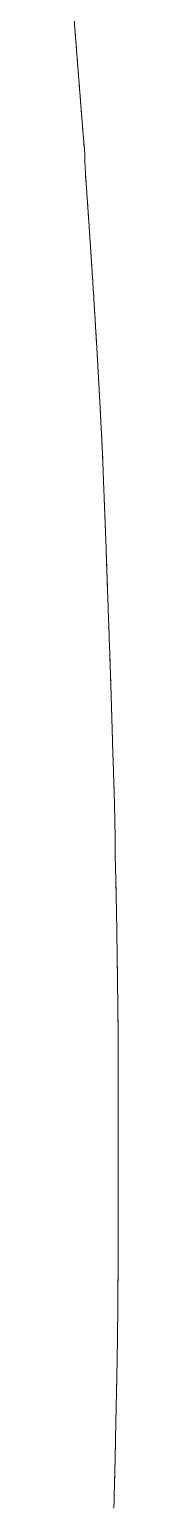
# Model space of a CAD drawing. Header units: millimetres. Extents: x 8533 to 164433, y 5768 to 115327.
# Drawn here: x 57159.37 to 57160.18, y 107764.94 to 107791.77 of the extents above; entities that cross this region are included whole.
import ezdxf

# ---------------------------------------------------------------- set-up
doc = ezdxf.new("R2010")
doc.units = ezdxf.units.MM
doc.header["$LTSCALE"] = 250
doc.layers.add('06_G-ENP_심볼', color=3, linetype='Continuous')
doc.layers.add('G-ENP', color=1, linetype='Continuous')

# ---------------------------------------------------------------- blocks, each defined once
blk = doc.blocks.new('zw$82BC')
at = {"layer": 'G-ENP', "color": 8, "lineweight": 0}
blk.add_line((18.15876186890968, 92.13782462484892), (18.15876458905576, 92.13629686783872), dxfattribs=at)
for centre, radius, start, end in [((13.68945681694738, 92.0367883165776), 4.473095907975035, 4.484166473791056, 4.527203846625131), ((11.47686766636157, 91.86323720096044), 6.692481121860177, 4.456731852622118, 4.485517848420044), ((11.34547707635137, 91.85296440341955), 6.824272688945182, 4.455939431388344, 4.484170298608032), ((4.431793422235231, 91.31412981141966), 13.75892223677078, 4.442723382899552, 4.456735581943472), ((3.866874830047962, 91.27017104138179), 14.32554855783911, 4.442484814332216, 4.455943153246708), ((282.1734332542026, 112.8935410756446), 264.8197730847862, 184.4427269988754, 184.4434555465868), ((168.2903835696811, 104.0445289311328), 150.593445029157, 184.4424884270327, 184.4437696188962), ((30.6190028034223, 93.34555294296752), 12.50696064861247, 184.4434590517452, 184.4588962925488), ((30.18925816142435, 93.31209756036338), 12.07591573356453, 184.4437731191741, 184.4597618152967), ((24.54625406536685, 92.87200093114564), 6.415776137907327, 184.4588996900688, 184.48901454219), ((24.43163403588279, 92.86303142474742), 6.300805694338025, 184.4597652074127, 184.4904303748569), ((22.4562879661287, 92.70792047154498), 4.3193790635945, 184.4890178409818, 184.5337801678623), ((22.40420803111239, 92.70381050022843), 4.267137209155671, 184.4904336665589, 184.5357451930596), ((21.39851769802904, 92.6240448019214), 3.258288554716717, 184.533783374552, 184.5931639299686), ((21.36889437839484, 92.62167979440193), 3.228570979999902, 184.5357483936264, 184.5956770629912), ((20.75970058697079, 92.57272365178181), 2.617413245602397, 184.5931670515754, 184.6671373596177), ((20.74061394690746, 92.57117740325742), 2.598264076895322, 184.5956801865304, 184.6701975482549), ((18.13637481273777, 92.35763251430222), 0.01474456373638137, 0.3012359810624016, 8.26844535637621), ((18.13713103927945, 92.3576358200117), 0.01398777521397432, 0.2674015746319617, 8.181840583518369), ((18.16380989992707, 92.35709111687015), 0.0127075155207701, 179.3697595155612, 180.459399658604), ((18.16388051033898, 92.35709103623111), 0.01277812492169685, 179.4134523090159, 180.4972762878823), ((18.16595547993116, 92.35710820284118), 0.01485316355163352, 180.4589455059604, 181.3956435745331), ((18.16604828680347, 92.35710973290014), 0.01494598200962993, 180.496823295209, 181.4278605265223), ((18.16220490881052, 92.35710828179265), 0.01110243465140658, 178.1730586889909, 179.4139245543431), ((18.16214941370704, 92.35710947367187), 0.01104692783876945, 178.123386924363, 179.3702319635072), ((18.16883716455045, 92.35717828219242), 0.01773570016839765, 181.395229325186, 182.182953187872), ((18.1689648003552, 92.35718230138315), 0.01786339824119474, 181.4274481304842, 182.2096521470947), ((18.16087288123096, 92.35715084850278), 0.00976972711010849, 176.7712657644754, 178.1735222885069), ((18.16082823740835, 92.35715284031522), 0.009725039995154216, 176.7154520587104, 178.1238496003916), ((18.17292562089939, 92.3573339901709), 0.0218271204935271, 182.1825951890341, 182.8248573885371), ((18.17311295559274, 92.35734222053725), 0.02201463492378325, 182.2092965362118, 182.8461601194111), ((18.17921625293975, 92.35764424676705), 0.02812539887775947, 182.8245677046549, 183.3243053715309), ((18.17951965014875, 92.35766059172829), 0.02842923509327748, 182.8458732266978, 183.3403100130303), ((18.19023810561107, 92.35828430843321), 0.03916582075516168, 183.3240927513086, 183.6835786590514), ((18.19081703257213, 92.35831982406802), 0.03974583515170298, 183.3401005224656, 183.6943569855699), ((18.21484406269362, 92.3598682785265), 0.06382270793082725, 183.6834494849817, 183.9042279800885), ((18.21637669314454, 92.35997002134485), 0.06535871081251007, 183.6942310411019, 183.9098233556361), ((18.32083552955199, 92.36710178636571), 0.1700607175245191, 183.9041865706949, 183.9870285470724), ((18.33213003994139, 92.36788111041915), 0.1813820818417606, 183.9097852836146, 183.9874544862267), ((17.89654664746799, 92.337528923185), 0.2552575276716895, 3.931949987952466, 3.987077625039676), ((17.91847231769175, 92.33904614658502), 0.2332794262779023, 3.927189385956779, 3.987506990221088), ((18.07897741970511, 92.35006783306318), 0.07239634830377698, 3.73813925302562, 3.932090915390443), ((18.08088408413472, 92.35019552421801), 0.07048541379394162, 3.728143906053227, 3.927333823761714), ((18.10945791047193, 92.35205912287796), 0.04185088133293549, 3.403914696553441, 3.738371959402641), ((18.11011721655105, 92.35210019585452), 0.04119029807703935, 3.388605539238726, 3.72838011327236), ((18.12209046492661, 92.35281033629849), 0.02919601058634999, 2.926773772239388, 3.404237468614589), ((18.1224230439134, 92.35282867626637), 0.02886292728096982, 2.906041067205087, 3.388931649287319), ((18.12904116451053, 92.35316554101183), 0.02223624082990533, 2.303415611511037, 2.927182791494084), ((18.12924213947396, 92.35317467885426), 0.02203505923722319, 2.277120403872548, 2.906453245972476), ((18.13346142623858, 92.35334318895497), 0.01781241075772268, 1.529784296023868, 2.303904275138668), ((18.13359644143021, 92.35334767237413), 0.01767732218056111, 1.497760510751286, 2.277611890598514), ((18.13653167861868, 92.35342503986499), 0.01474106752976426, 0.6011391921753532, 1.530342305232409), ((18.13662886356651, 92.35342681726195), 0.01464386740077045, 0.5631968044364086, 1.498320889435278), ((18.17989431986753, 92.3546102806597), 0.02864093270659446, 182.0621107088971, 185.5566155928888), ((18.18168491847685, 92.35467516834717), 0.03043294103893586, 182.079716819737, 185.609543240034), ((15.19890383451663, 92.14113256098034), 2.959993063390427, 4.011377932006032, 4.082000760828806), ((15.19960015851525, 92.14118180677093), 2.959295000214487, 4.008718879792975, 4.079357721746678), ((15.21680967260416, 92.1423883499615), 2.94204324323618, 3.940335886937254, 4.011375647611028), ((15.2174553306909, 92.14243321021144), 2.941396028624603, 3.93766158662792, 4.0087165911443), ((15.23337633840659, 92.14352958799282), 2.925437315377721, 3.868897559191489, 3.940333572352043), ((15.23397256895653, 92.14357026920192), 2.924839698624955, 3.866208784999201, 3.937659268556808), ((15.24863028583606, 92.14456129841665), 2.910148517564804, 3.797083871298924, 3.868895216827799), ((15.24917773551194, 92.14459796367339), 2.909599841476938, 3.79438141979369, 3.86620644610968), ((15.26259567443158, 92.14548828433948), 2.896152397334076, 3.724915981941666, 3.797081507393298), ((15.26309495929026, 92.14552109358794), 2.895652035681032, 3.72220065452069, 3.794379056423768), ((15.27529521574475, 92.1463151928902), 2.883425963139843, 3.652415250075916, 3.724913598436758), ((15.27574731023698, 92.1463443279597), 2.882972930850771, 3.649687848770357, 3.722198265767492), ((15.28674983615555, 92.14704649828099), 2.871948021847277, 3.579603217680133, 3.652412845557809), ((15.28715598499265, 92.14707215523191), 2.871541063452942, 3.576864548829992, 3.649685443382368), ((15.29697941578776, 92.14768655416947), 2.861698437905582, 3.506501581257547, 3.579600794579656), ((15.29733966298097, 92.14770885088114), 2.861337501393311, 3.503752471383421, 3.57686212714696), ((15.3060015996348, 92.14823952364151), 2.852659324199478, 3.43313218817045, 3.506499146529639), ((15.30631693080296, 92.1482586358103), 2.852343414391212, 3.430373453699278, 3.503750034187388), ((15.31383265671754, 92.14870944046362), 2.844814180680264, 3.359516999365116, 3.433129740845057), ((15.31410365511967, 92.14872551676262), 2.844542705872557, 3.356749467305356, 3.43037100652418), ((15.32048772821987, 92.14910022787012), 2.838147645486949, 3.285678070772955, 3.359514542223488), ((15.32071490440997, 92.149113411148), 2.837920087114194, 3.282902571611878, 3.356747012650518), ((15.32598043428642, 92.14941567978724), 2.83264588851014, 3.211637530862258, 3.285675607018663), ((15.32616434142416, 92.14942611401904), 2.832461685622689, 3.208854894019016, 3.282900111142562), ((15.33032276793951, 92.14965946055054), 2.828296717255788, 3.137417567277553, 3.211635065910647), ((15.3304635851443, 92.1496672672481), 2.828155683830949, 3.134628630098888, 3.208852432957421), ((15.33352554283461, 92.14983513640266), 2.825089127971195, 3.06304038991913, 3.137415097681547), ((15.33362391125725, 92.14984046186265), 2.824990615506303, 3.06024598302732, 3.134626164372909), ((15.33559877912076, 92.14994619924767), 2.823012919012739, 2.988528217253816, 3.063037924777539), ((15.3356545339246, 92.14994914501398), 2.822957086448359, 2.985729181849508, 3.060243519266948), ((15.33655013833005, 92.1499959881549), 2.822060257863322, 2.913903263410432, 2.988525758145836), ((15.33656402613089, 92.14999670380575), 2.822046351636556, 2.911100424929568, 2.985726718920951), ((15.33638713885911, 92.14998781232038), 2.82222346220513, 2.839187693141191, 2.913900809732338), ((15.3363593202866, 92.14998641520305), 2.822251315836969, 2.836381884584295, 2.911097969400599), ((18.01823119130002, 92.28229114145063), 0.1371198053327276, 2.096464972216222, 3.131090648371043), ((18.02287965306483, 92.28247571425538), 0.1324675115920624, 2.072944066855955, 3.101411386131362), ((18.87190803949916, 92.30989509564), 0.7170047046546262, 181.8052901189403, 181.8905177553753), ((18.87466934469275, 92.3099842604662), 0.7197674488226351, 181.8086424295204, 181.8935510934339), ((18.95291151660537, 92.31256871811502), 0.7980522929001919, 181.8905092053383, 181.9672757314692), ((18.95628448390364, 92.31268239767337), 0.8014271750821373, 181.8935425498807, 181.9699929938829), ((19.05294704598886, 92.31600470372905), 0.8981468139097952, 181.9672675328688, 182.0356480107124), ((19.05716187299738, 92.31615208957493), 0.9023642168073964, 181.9699848031677, 182.03805194509), ((19.17966477586153, 92.3205085824805), 1.024944558321415, 182.0356401684632, 182.0957064430146), ((19.18508284790251, 92.32070410945187), 1.030366157049028, 182.0380441113674, 182.0977996926956), ((19.34545082848372, 92.32657508538733), 1.190841567642145, 182.0956989642823, 182.1475197549076), ((19.35267549271596, 92.3268428518038), 1.19807119201578, 182.0977922220662, 182.1493048207639), ((19.57176659140727, 92.3350614902505), 1.417316386584826, 182.147512625831, 182.1911535053373), ((19.58188254838991, 92.33544482714348), 1.42743960385674, 182.1492977124972, 182.1926328021918), ((19.899317987722, 92.34759389031166), 1.745107445460804, 182.1911467174847, 182.226670218325), ((19.91449178557492, 92.34817934655484), 1.760292533309751, 182.1926260305792, 182.2278460262033), ((20.41587315264907, 92.36767849006515), 2.262052925719626, 182.2266637665679, 182.2541293087377), ((20.44113128594786, 92.36866687029885), 2.287330389618133, 182.2278395932881, 182.255003818935), ((21.3518836476098, 92.40452166398853), 3.198788249138786, 182.2541232016457, 182.2735872821617), ((21.4020544915913, 92.40650535009007), 3.248998293676962, 182.2549977212829, 182.274162520414), ((23.56907705566444, 92.49254907005917), 5.417728408976428, 182.2735814828372, 182.2850976011282), ((23.71298166727469, 92.49827744134075), 5.561746989070449, 182.2741567629221, 182.2853755413897), ((35.41798839238301, 92.96536206557988), 17.27606943941373, 182.2850921280195, 182.2887108730619), ((36.95428971721527, 93.02671632825695), 18.81359540846562, 182.2853701017711, 182.2886933567756), ((3.361831608109711, 91.68418138592853), 14.8056794485729, 2.284474837883788, 2.288705710031827), ((4.321255113770704, 91.7224895873772), 13.84549145600809, 2.284163606873406, 2.288688220514988), ((12.94527183821732, 92.06649160857808), 5.214616538217917, 2.272434413416797, 2.284469994450459), ((13.06837680997445, 92.07138916160426), 5.091414184182472, 2.271831096160255, 2.284158787184876), ((14.98233649167385, 92.14732721333019), 3.175948640457814, 2.252631797265082, 2.272429883036621), ((15.02802506554595, 92.14913203574054), 3.130224433025541, 2.251737923402381, 2.271826586208972), ((15.86876613292516, 92.1821960776685), 2.2888334582018, 2.225106458316739, 2.252627567258127), ((15.89239385854542, 92.18311960391713), 2.265187690972361, 2.223923457582933, 2.251733706431513), ((16.36493899388724, 92.20147498231239), 1.79228619547694, 2.189895227187145, 2.225102519819577), ((16.37934643811793, 92.20203018375065), 1.777868057895718, 2.188424430335537, 2.223919540356158), ((16.68219577724126, 92.21360681862251), 1.474797537354492, 2.147032369023814, 2.189891571605841), ((16.6918922749236, 92.21397384004348), 1.465094096335299, 2.145275021854434, 2.188420785834744), ((17.80376195592687, 92.2560715199013), 0.3524280714313608, 1.785440741839348, 2.079317138010483), ((17.78817528059672, 92.2555333528403), 0.3680240644991107, 1.778564948116288, 2.06854987130279), ((20.96333775061545, 92.35788961799676), 2.808788073645668, 181.8532965969513, 181.9057046858922), ((20.98206350009436, 92.35850443018035), 2.82752391265246, 181.8554309774171, 181.9074914332995), ((21.56643688413818, 92.37795674005167), 3.412220964896482, 181.9057071875448, 181.9488419037859), ((21.59420535758444, 92.37889154143875), 3.440005167873284, 181.9074939022324, 181.9502801426026), ((22.50283079529545, 92.40981938455133), 4.349156813803416, 181.9488435766985, 181.9826861683227), ((22.54813849557833, 92.41137496245432), 4.394491209889505, 181.9502817830023, 181.983775348013), ((24.15158526569185, 92.466896419801), 5.998898942623863, 181.9826870172759, 182.0072261590635), ((24.23820826856884, 92.46991442396518), 6.085574503559582, 181.9837761625635, 182.0079659910311), ((27.81760659467484, 92.59537963494068), 9.667171059183746, 182.0072261821395, 182.022457983354), ((28.04449540519921, 92.60336274472604), 9.894200268949458, 182.0079659822357, 182.0228484716697), ((42.99075699858379, 93.13119206554057), 24.84977914015679, 182.022457184207, 182.0283851443987), ((44.54497230848541, 93.18615990539331), 26.40496616779143, 182.02284763965, 182.0284265574337), ((-25.61605880397785, 90.70135967224229), 43.80005159544041, 2.025018504722904, 2.028383524489054), ((-21.50921933849291, 90.8466853832694), 39.69064166794455, 2.024711402513997, 2.028424907700808), ((6.495467083038719, 91.83675834148602), 11.66845927681015, 2.012376273862967, 2.025016078007775), ((6.807315660411305, 91.84774892993903), 11.35641708761353, 2.011721472542145, 2.024708943299119), ((11.41755089022429, 92.00970618439021), 6.74333796243399, 1.990483950900369, 2.012373038161801), ((11.52237455036273, 92.01336857435342), 6.638450343101058, 1.989482550800054, 2.011718212979143), ((13.40995533743275, 92.07895150293791), 4.749730579974495, 1.959374257475117, 1.990479912413712), ((13.46188072638229, 92.08074149993678), 4.697774348010711, 1.958027631614803, 1.989478490662056), ((14.48744514840054, 92.11581367549115), 3.671610404620887, 1.919087114282295, 1.959369431521563), ((14.5183219075716, 92.11685872122911), 3.640715965996564, 1.917396902010484, 1.958022775759193), ((15.16187054915686, 92.1384118871693), 2.996806506917074, 1.869669554268385, 1.919081500298599), ((15.18229774772324, 92.13908719058168), 2.976368149597097, 1.867637648582983, 1.917391261593255), ((15.6232791135467, 92.15347415013099), 2.535152161050283, 1.811175652055582, 1.869663161127337), ((15.63777047439034, 92.15393951661571), 2.52065333052043, 1.808804224226745, 1.867631235001776), ((15.95846181239234, 92.16407340891021), 2.19980191743617, 1.743666447471885, 1.811168490106331), ((15.96926139418589, 92.16440830135349), 2.18899714505013, 1.740957926399029, 1.808797041406755), ((16.21269285980613, 92.17181300963273), 1.94545308828928, 1.667209871639561, 1.743658532083122), ((16.22104114520182, 92.1720613657647), 1.937101110114268, 1.664166936758513, 1.740949987371467), ((16.41190240476546, 92.17761156957437), 1.746159169415149, 1.581880640758624, 1.667201214846631), ((16.41854020620021, 92.1777996413789), 1.739518704768584, 1.578506228307638, 1.664158253605731), ((16.57201002281819, 92.18203336852974), 1.585990503114796, 1.487760164677072, 1.581871246895474), ((16.57740712025988, 92.18217781327172), 1.580591473710119, 1.484057459836245, 1.578496809699022), ((18.36358478517288, 92.22819462027923), 0.2061791432882077, 181.3850303398429, 181.9391742805846), ((18.3576326797146, 92.22801331526864), 0.2002242325114257, 181.402340543024, 181.9597464989489), ((13.668560991213, 92.06114949103949), 4.491815694450689, 2.02461429726428, 2.04219913364948), ((13.78162325519806, 92.06516307113833), 4.378682214615055, 2.023717633434186, 2.041758469678839), ((15.49333704244999, 92.12565733873936), 2.665899787410422, 1.994907680494913, 2.024606322380188), ((15.5331730105337, 92.12705484928216), 2.626039313845545, 1.993557744788264, 2.02370972354507), ((16.25821177920251, 92.15229950168924), 1.900561190599274, 1.953153484386305, 1.994901305141457), ((16.27837608859467, 92.15299422976182), 1.880384917351386, 1.951352421641688, 1.993551441884972), ((16.67936610092887, 92.16666190203455), 1.479162043409264, 1.899402076586974, 1.953148676075138), ((16.69152609733267, 92.16707066077913), 1.466995179173956, 1.897151534500407, 1.95134767670012), ((16.94635892920293, 92.17551624635456), 1.212022436156682, 1.833689975343459, 1.899398801043282), ((16.95449501084939, 92.17578121814313), 1.203882041368677, 1.830991025598719, 1.897148303135691), ((17.13100929901135, 92.18142783385122), 1.027277460752323, 1.756039974176974, 1.833688191547187), ((17.13684092855313, 92.18161042942086), 1.021442973712209, 1.752893220801931, 1.830989299627263), ((17.2665201504246, 92.18558236816597), 0.8917029387871354, 1.666461551064664, 1.756039668491869), ((17.27091025027995, 92.18571339790327), 0.8873108844171054, 1.662867091662175, 1.752892968770077), ((17.37035834949741, 92.18860336343317), 0.7878208036573995, 1.564950945786776, 1.666462691952878), ((17.37378723129997, 92.18869996798486), 0.7843905617173079, 1.560908383061079, 1.662868280390992), ((17.45258815939424, 92.19084987821816), 0.7055603121420391, 1.451491447034713, 1.564953515317269), ((17.45534414101697, 92.19092233983719), 0.70280337853737, 1.446999912442224, 1.560910999723162), ((17.51941726829774, 92.19254319825251), 0.63870975395763, 1.326053529214083, 1.451495430585968), ((17.52168392545981, 92.19259805693031), 0.6364424334891845, 1.321111660801656, 1.447003931928686), ((17.57488209510218, 92.19382705079698), 0.5832300703807081, 1.188595011594005, 1.326058897757058), ((17.57678190451584, 92.19386866246924), 0.5813298057665409, 1.183200967234128, 1.321117078822616), ((17.62172069850074, 92.19479878907833), 0.5363813879700807, 1.039061202242155, 1.188601750849994), ((17.62333815217961, 92.19483015726462), 0.5347636306093615, 1.033212703588422, 1.183207763668426), ((17.6618557685979, 92.19552664974424), 0.4962397184376868, 0.8773849918709269, 1.039069306453043), ((17.66325129591833, 92.19554991717206), 0.4948439976272791, 0.8710792851534249, 1.033220852081107), ((17.69667667135509, 92.19605983664468), 0.4614147337701535, 0.7034870336561903, 0.8773944544223851), ((17.69789465860721, 92.19607657140972), 0.4601966320264728, 0.696720891791727, 0.8710887925153146), ((17.72721259011691, 92.19643469929679), 0.4308765141654277, 0.5172757565933477, 0.7034978354477472), ((17.7282862219234, 92.19644607187524), 0.4298028226010384, 0.5100455026243175, 0.6967317415954197), ((17.75424184284255, 92.19667864503003), 0.4038461606268878, 0.3186474793206526, 0.5172878797513916), ((17.7551964597907, 92.19668554678486), 0.4028915192082845, 0.3109489986524819, 0.5100576809759964), ((17.77836384690916, 92.196812710568), 0.3797237840079046, 0.1074865055613817, 0.318660924505872), ((17.77921918300167, 92.19681583215237), 0.3788684427038165, 0.0993152109207026, 0.3109624948970418), ((18.23148340788642, 92.19792202674745), 0.07339751860372412, 180.3098754270945, 181.7654955324652), ((18.23264416445865, 92.19793818706671), 0.07455856192745008, 180.3578260093884, 181.8167360139347), ((17.10777365917467, 92.16703311580011), 1.05073712829541, 1.435893321763587, 1.561232296128537), ((17.10468381549852, 92.16695241008279), 1.053828025181831, 1.431380387345053, 1.556350150282244), ((17.01838744427364, 92.16479264545723), 1.140151417543103, 1.320410706687676, 1.43588766534932), ((17.01472194481381, 92.16470460014278), 1.143817973657256, 1.316268926040396, 1.431374767290825), ((16.91159907085627, 92.16233132222834), 1.246968152229967, 1.214838040844482, 1.320405859273325), ((16.90718637431901, 92.16223383178152), 1.251381924951005, 1.211069038924269, 1.316264103012135), ((16.78194516247443, 92.1595819654687), 1.376651207874361, 1.119215259214404, 1.214833996452292), ((16.77653829751951, 92.15947199032206), 1.382059190531746, 1.115820390330129, 1.2110650245128), ((16.62140450720803, 92.15644565396309), 1.537222495604235, 1.033575138203308, 1.119212009862912), ((16.6146334063035, 92.15631862282731), 1.543994787378808, 1.030555502423051, 1.11581717031155), ((16.41770327745913, 92.15277070461843), 1.740956872315416, 0.9579433367852076, 1.033572680162065), ((16.40898896224452, 92.15261945676446), 1.749672499350358, 0.9552997580177596, 1.030553063886882), ((16.1510653253534, 92.14831235734647), 2.007632094943052, 0.8923384774801406, 0.9579416585172734), ((16.13944846670098, 92.14812501593332), 2.01925046346513, 0.8900715078980893, 0.9552981030493475), ((15.7874513094031, 92.14264892332858), 2.371290213346049, 0.8367721589213384, 0.8923375721507469), ((15.77121722027415, 92.14240423810793), 2.387526145724976, 0.8348821028239471, 0.8900706353653433), ((15.26286661669231, 92.13498712546533), 2.895930855093344, 0.7912490574094898, 0.8367720222542604), ((15.23862643066646, 92.1346430785772), 2.920173481935656, 0.7897359600017766, 0.8348819979686992), ((14.44112454953155, 92.12363818665074), 3.717751287641604, 0.7557669684024187, 0.7912496821076054), ((14.40113554724549, 92.12309875511085), 3.757743927460925, 0.7546306113248206, 0.7897366137586026), ((12.9720647953924, 92.10425912588738), 5.186938855390363, 0.7303168608352139, 0.7557683484204724), ((12.89408123430628, 92.10324838408098), 5.2649289656625, 0.7295567818285308, 0.7546320165703118), ((9.5994488008579, 92.06126765336575), 8.559828849638487, 0.7148829848853046, 0.7303189871693083), ((9.385735003885785, 92.05857327809179), 8.773559629839122, 0.7144984450408628, 0.7295589357519235), ((-6.138492857135574, 91.86489297831417), 24.29899562057682, 0.7094428810356098, 0.7148858452375239), ((-7.935026495159761, 91.8425647996458), 26.09566800525288, 0.7094329201775343, 0.7145013359005542), ((47.44235134965517, 92.52837284995849), 29.28595629180693, 180.709446472315, 180.7139674916332), ((45.20975219343656, 92.5006356129598), 27.05318484271758, 180.7094365352276, 180.7143308964836), ((27.33208913401491, 92.27776491273136), 9.174132637050661, 180.7139718042897, 180.7284212323618), ((27.10235190269522, 92.27487191772241), 8.944377191874748, 180.7143352334432, 180.7291565236756), ((23.61254821126097, 92.23047502223892), 5.454291106852967, 180.728426260237, 180.7527620279207), ((23.53110619566759, 92.22942161457729), 5.372842279540942, 180.7291615752724, 180.7538675224608), ((22.04800984760841, 92.20991904862706), 3.889617709817182, 180.7527677625257, 180.7869414479945), ((22.00676287471721, 92.209364341722), 3.848367007744112, 180.753873279626, 180.7884151840586), ((18.05675764519573, 92.15496706351189), 0.1020128475235027, 359.7988395146818, 0.8598422637710039), ((18.05829637584181, 92.15497391226705), 0.1004741038632616, 359.7594211169683, 0.8194114172712312), ((19.68503634041356, 92.14751620908123), 1.52628304424371, 179.7928241616071, 179.8498825209371), ((19.67894987916385, 92.14753530130196), 1.520196553301646, 179.7905661915289, 179.8478490335791), ((19.53663758553104, 92.14805303008654), 1.37788331841029, 179.7297544440102, 179.7928334566049), ((19.53157419386612, 92.14807423094129), 1.372819882617029, 179.7272688703899, 179.7905755191818), ((20.08971184464265, 92.14665556872853), 1.930959503449488, 179.9009833971319, 179.9462258367279), ((20.08030169372428, 92.14666825602006), 1.921549344223551, 179.8991715720108, 179.9446333375067), ((19.86537247015964, 92.14704347583523), 1.706619793600191, 179.849874345329, 179.9009904843438), ((19.85790159072344, 92.14705984433976), 1.699148896480903, 179.8478408310209, 179.8991786826812), ((20.7427644873933, 92.14628909420634), 2.584012285270997, 179.9842671504437, 180.0181448424652), ((20.75939243998336, 92.1462896280567), 2.60064023762919, 179.9856424225325, 180.0193044903107), ((20.3770911732682, 92.1463856198526), 2.218338958862851, 179.9462198215106, 179.9856473832733), ((20.36484556257552, 92.14639305960156), 2.206093346152791, 179.9446272887803, 179.9842721532326), ((21.27045350438591, 92.14645599017683), 3.111701328656221, 180.0181408576107, 180.0462917955348), ((21.29438354215479, 92.14646966567437), 3.135631370094116, 180.0193005564, 180.0472371938809), ((22.06120437930055, 92.14709467071816), 3.902452461498266, 180.0462888265546, 180.0687442117386), ((22.09866172665234, 92.14713254761415), 3.939909827763461, 180.0472342710542, 180.0694763762794), ((23.38111452004115, 92.14867813870978), 5.222363552064868, 180.0687422599774, 180.0855242489576), ((23.44812380943797, 92.14876871700949), 5.289372902444081, 180.0694744515798, 180.0860438246364), ((26.0378218059616, 92.15264362360188), 7.879073797487433, 180.085523295035, 180.0966450369409), ((26.19107550374004, 92.1528878129987), 8.032327689571696, 180.0860429013173, 180.0969523292091), ((34.18490330581768, 92.1663859325028), 16.02616688744003, 180.0966450719785, 180.1021107082991), ((34.83231977274518, 92.16751002052996), 16.67358432998974, 180.096952402375, 180.1022057061378), ((-196.362225096048, 91.75509467006896), 214.5213283811462, 0.1017987569077094, 0.1022067885971807), ((3.261115047061267, 92.10979671174545), 14.8976731114077, 0.09604828642401524, 0.1019184600146043), ((3.784236073466118, 92.11069943840653), 14.37455130634267, 0.09571728686094894, 0.1018008429135647), ((10.60807414920573, 92.12211245972071), 7.550703686792483, 0.08448335535312801, 0.09605134741480237), ((10.74586992084137, 92.12232902678016), 7.41290774521105, 0.08393795800202324, 0.0957203885527875), ((13.11670354840687, 92.12581110877647), 5.042071561003437, 0.06718942609296155, 0.08448744132487389), ((13.17913835394246, 92.12589339323097), 4.97963670148524, 0.06642825194369172, 0.08394208990300658), ((14.38471837279742, 92.12729774244718), 3.774055865140982, 0.0441249576109597, 0.06719456442471472), ((14.42024380846574, 92.12733198276567), 3.738530413213657, 0.04314625862541191, 0.06643343953196239), ((15.15136531104106, 92.1278878303794), 3.007408699802169, 0.01523888370213165, 0.04413118299624679), ((15.17429947405522, 92.1278994934587), 2.984474534066925, 0.0140405614663366, 0.04315253087562124), ((-11.12675992272533, 92.12689074753598), 29.28553391038952, 359.9953247521697, 359.9996384137666), ((-12.17266152294654, 92.12693525158471), 30.33143551131945, 359.9955581131932, 359.9997232603216), ((11.07209389490835, 92.12742644140201), 7.086680121801878, 359.9948442691672, 0.01019732669511077), ((10.41337136164294, 92.12739248212489), 7.745402655866014, 359.9949213072494, 0.009160699677536311), ((7.876152652342128, 92.12462345730631), 10.28262116183256, 359.9747964619374, 359.9870497367388), ((7.748781198241616, 92.12466535772808), 10.4099926225854, 359.9753282569641, 359.9874321337085), ((2.918680721113915, 92.1257442590516), 15.24009321975809, 359.9870486447534, 359.9953262636693), ((2.638522976775235, 92.12578659451918), 15.52025096705659, 359.9874310323801, 359.9955596335819), ((10.40723385650553, 92.12350998255329), 7.751539712748967, 359.9585603345904, 359.9747971325599), ((10.33485078858747, 92.1235516948314), 7.823922792446123, 359.9592417521648, 359.9753289389009), ((12.96923753559135, 92.12129413746095), 5.189535037098151, 359.9141238209007, 359.9383359944462), ((12.93683439890727, 92.12133560126216), 5.221938200071996, 359.9151045996592, 359.939167144188), ((11.94128241324474, 92.12240044287887), 6.217490754758351, 359.9383361912373, 359.9585605711085), ((11.89472197418361, 92.12244202808535), 6.264051212150746, 359.9391673216104, 359.9592420066516), ((13.70516025105748, 92.12019116819397), 4.453611495091039, 359.8859269130623, 359.9141231934749), ((13.68134864387578, 92.12023249752065), 4.477423137901474, 359.8870571264918, 359.9151039983341), ((14.68632352115021, 92.11799697241804), 3.472445733485088, 359.8176135817185, 359.8537515178446), ((14.67196394182015, 92.11803798422096), 3.48680537114448, 359.8190414768999, 359.8550308469043), ((14.25731276266448, 92.11909193046768), 3.901457889291446, 359.8537530130573, 359.8859258513368), ((14.23909860488477, 92.11913311661135), 3.919672093398685, 359.8550323243787, 359.8870560859194), ((15.02879569167165, 92.11690690130513), 3.129971828148219, 359.7775239401844, 359.8176116617799), ((15.01719933878486, 92.11694772036753), 3.141568252640898, 359.7790997825735, 359.8190395740615), ((15.53997743568443, 92.11474411117433), 2.618785471434717, 359.6855747154127, 359.7335005389566), ((15.53199306662766, 92.11478446296087), 2.626769942224995, 359.6874439277681, 359.7352235442367), ((15.30812677882228, 92.11582238651863), 2.850638635668314, 359.733503308237, 359.7775215997121), ((15.29858027507466, 92.11586298505767), 2.860185225508829, 359.7352263018478, 359.7790974530772), ((15.73522123572157, 92.11367278511517), 2.423538732172723, 359.6337650107686, 359.6855715209664), ((15.7284549228075, 92.11371286179008), 2.43030516354278, 359.6357793633444, 359.6874407468083), ((16.04496882478226, 92.11155390059594), 2.113783859566449, 359.5186284254984, 359.5781007875141), ((16.03995254600842, 92.11159334425707), 2.118800293188965, 359.5209292718932, 359.5802590848713), ((15.90164475875021, 92.1126091325786), 2.257111810149982, 359.5781048033757, 359.6337614017795), ((15.89584609220681, 92.11264890907859), 2.262910612890058, 359.5802630829878, 359.6357757664757), ((16.27466174457761, 92.10951044274327), 1.884081817130381, 359.3909640470752, 359.4578109902019), ((16.16949186014502, 92.11050784667702), 1.989256430601072, 359.4553738583157, 359.5186240092928), ((16.16511597393692, 92.11054693645468), 1.993632491178695, 359.4578157906233, 359.5209248674091), ((16.05789906661109, 92.11138096545886), 2.100852158919513, 359.3504903441062, 359.4005396060513), ((15.9422887234892, 92.11264454910224), 2.216469410802445, 359.3532614476552, 359.4012788231249), ((16.27850545789751, 92.10947174248497), 1.880237909207619, 359.3883826602651, 359.455369047421), ((17.2731834113837, 92.09800829497073), 0.8854945784765642, 359.1169734832985, 359.2206292162156), ((17.27723146951543, 92.09794970231809), 0.8814460968781537, 359.1206344687205, 359.2247673765565), ((17.36947583724488, 92.09669830474024), 0.789193242283285, 359.2206352711628, 359.3369789595014), ((17.37267353942111, 92.09665817420381), 0.7859952888525056, 359.2247734681198, 359.3415922929376), ((16.98444298774366, 92.10272057236028), 1.174273541052089, 358.9479051351394, 359.0260463554008), ((16.99161236188429, 92.10259398377406), 1.167103049978804, 358.9506070098556, 359.0292283960897), ((17.14935661290885, 92.09991691730784), 1.009336085491557, 359.0260502218741, 359.1169685299314), ((17.15463834453284, 92.09983147544256), 1.004053663378318, 359.0292323075086, 359.1206294654665), ((16.41090785884928, 92.11364508929108), 1.747912793486887, 358.8300595846137, 358.8825664323975), ((16.42680923438714, 92.1133279120001), 1.732008255531056, 358.8317985431884, 358.8847871084418), ((16.75424391294435, 92.1069481509245), 1.404511432066996, 358.8825681565898, 358.947902344411), ((16.76451439495425, 92.10675389951018), 1.394239113787852, 358.8847888682278, 358.9506041780536), ((11.59562970135933, 92.21639762096174), 6.564287496235234, 358.7495641196414, 358.7635624620987), ((11.81393073263662, 92.21166029784706), 6.34593506954377, 358.7498578728408, 358.7643375552424), ((14.73605973202713, 92.14861699942725), 3.423126088383646, 358.7635610329347, 358.7903905147066), ((14.79649297723883, 92.1473273399721), 3.362679084483863, 358.7643361673828, 358.7916474557676), ((15.84468991672539, 92.12520850453552), 2.314248798483175, 358.7903901297756, 358.8300589138758), ((15.8724914559116, 92.12463147058389), 2.286441272198168, 358.7916471193542, 358.8317978359317), ((26.08769547471555, 91.89830091702703), 7.931268833007474, 178.7483853539403, 178.7599874708096), ((26.42916762518674, 91.89087362690714), 8.272821748094298, 178.7481985181397, 178.7593212829567), ((-59.43472093556146, 93.76682266393749), 77.6115571792976, 358.7483818587572, 358.7495665888831), ((-37.04359830926397, 93.27785428811438), 55.21509624205667, 358.748195060676, 358.7498602993099), ((20.6454888358581, 92.01555143214773), 2.487799190099321, 178.7843504575284, 178.8214091223305), ((20.67774803312768, 92.01487692673243), 2.520065437638429, 178.7832063679585, 178.8197890767156), ((21.9393386662759, 91.98809522299138), 3.781940305701978, 178.7599919790638, 178.7843449344593), ((22.01487433073409, 91.986475663038), 3.857493330098465, 178.7593257624152, 178.7832008904811), ((19.64131022432282, 92.03588698895021), 1.483414604373418, 178.8711333253746, 178.933431740031), ((19.65254091957179, 92.03567156557102), 1.494647364973091, 178.8690394313847, 178.9308666148181), ((20.01456239575522, 92.02853181496346), 1.856739237987796, 178.8214156405261, 178.8711258082756), ((20.03234149589055, 92.02817346882449), 1.874521948522512, 178.8197955560612, 178.8690319500275), ((19.22020083319332, 92.04349906898148), 1.062236332777081, 179.0082642147269, 179.0955136481807), ((19.2258315757601, 92.04340572276595), 1.067867848495095, 179.0052306584304, 179.0920149193336), ((19.39488163495027, 92.04047500237783), 1.236943308829012, 178.933440251925, 179.0082547182521), ((19.40260584028614, 92.040336053962), 1.244668763270048, 178.9308750836933, 179.0052211980616), ((21.05635698488761, 91.98184102329623), 2.89931419496374, 178.4883021220787, 178.5303686345345), ((21.03905539494487, 91.98229149952533), 2.882006741948841, 178.4865925860896, 178.5289109060332), ((17.97557499189533, 92.06353142843767), 0.1825510516448109, 358.3666092571032, 358.9754030065029), ((17.97684125711409, 92.0635057233415), 0.1812844138747753, 358.3885676524219, 358.9955725767043), ((21.6082914718519, 91.96768085020739), 3.451430295437582, 178.5303686383645, 178.5657258566111), ((21.5838134783793, 91.96830157297944), 3.426944433352095, 178.528910927306, 178.5645199580577), ((23.72413031926608, 91.91535733699874), 5.567916072128034, 178.5943744063811, 178.6163228059094), ((23.66093383292242, 91.9168963791144), 5.504700848586039, 178.5934202085928, 178.6156199876065), ((22.41889335310573, 91.94738493821092), 4.262286222181657, 178.5657254181809, 178.5943752817527), ((22.3816766838374, 91.94830781086296), 4.225058112690713, 178.5645195365846, 178.5934210713808), ((26.17239479132583, 91.8562207486325), 8.016894647214665, 178.6163214967815, 178.6315782444246), ((26.04244147969708, 91.85934303860728), 7.886903832936786, 178.615618695763, 178.6311263763692)]:
    blk.add_arc(centre, radius, start, end, dxfattribs=at)

msp = doc.modelspace()

# ---------------------------------------------------------------- block references
at = {"layer": '06_G-ENP_심볼', "color": 0, "xscale": 79.36842069133647, "yscale": 79.36842069133647, "zscale": 79.36842069133647}
msp.add_blockref('zw$82BC', (55718.94609826999, 100459.2019182342, -0.3242994333755119), dxfattribs=at)

doc.saveas('drawing.dxf')
